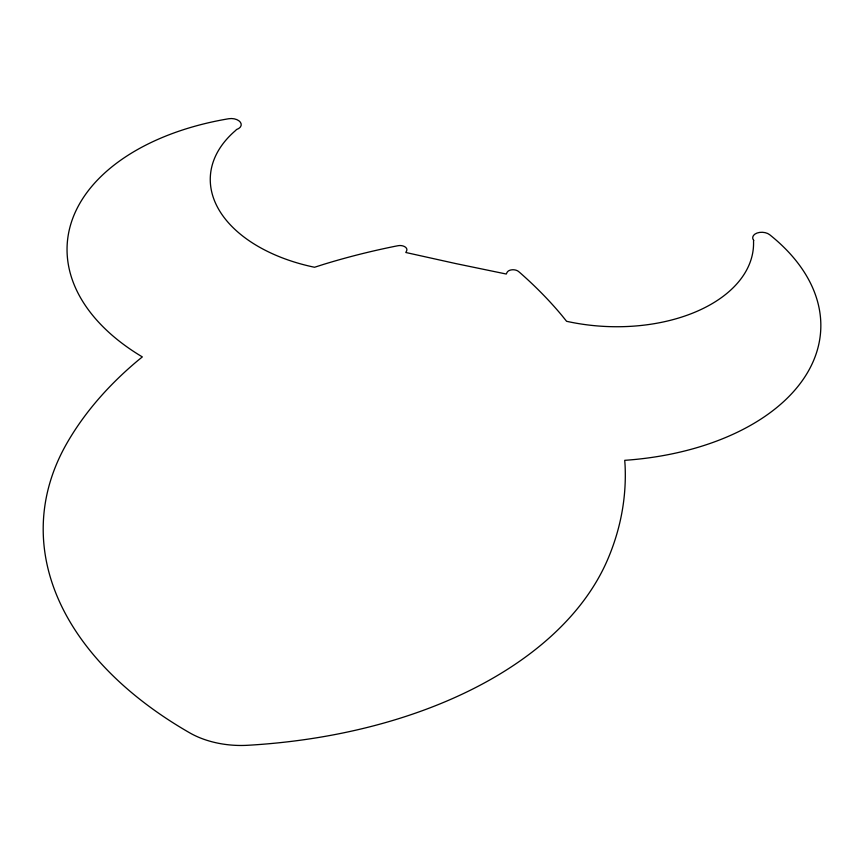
<?xml version="1.0" encoding="UTF-8"?>
<svg xmlns="http://www.w3.org/2000/svg" width="864" height="864" viewBox="0 0 864 864"><rect width="100%" height="100%" fill="white"/><g stroke="black" fill="none" stroke-linecap="round" stroke-linejoin="round"><path stroke-width="1.3" d="M753.656 240.386L753.538 241.574A144.288 87.836 2.9 0 1 566.579 321.289L561.805 315.371A559.094 340.351 2.9 0 0 520.549 273.208L518.605 271.544A6.556 3.985 2.9 0 0 512.33 269.773A6.556 3.985 2.9 0 0 507.136 272.268L506.261 274.028L455.868 263.596L405.81 252.493L406.685 250.733A6.556 3.985 2.9 0 0 404.752 246.704A6.556 3.985 2.9 0 0 398.088 245.711L395.032 246.294A559.094 340.351 2.9 0 0 323.741 264.33L314.55 267.257A144.288 87.836 2.9 0 1 235.559 130.529L236.531 129.524A9.536 5.81 2.9 0 0 240.397 122.245A9.536 5.81 2.9 0 0 228.744 118.735A234.706 142.884 2.9 0 0 142.344 356.908L138.067 360.374A559.094 340.351 2.9 0 0 66.809 443.394A437.53 266.35 2.9 0 0 189.734 732.856A71.626 43.6 2.9 0 0 247.687 745.286A437.53 266.35 2.9 0 0 607.727 559.364A559.094 340.351 2.9 0 0 625.05 464.778L624.726 460.328A234.706 142.884 2.9 0 0 769.662 234.706A9.536 5.81 2.9 0 0 757.091 233.021A9.536 5.81 2.9 0 0 753.656 240.386"/></g></svg>
